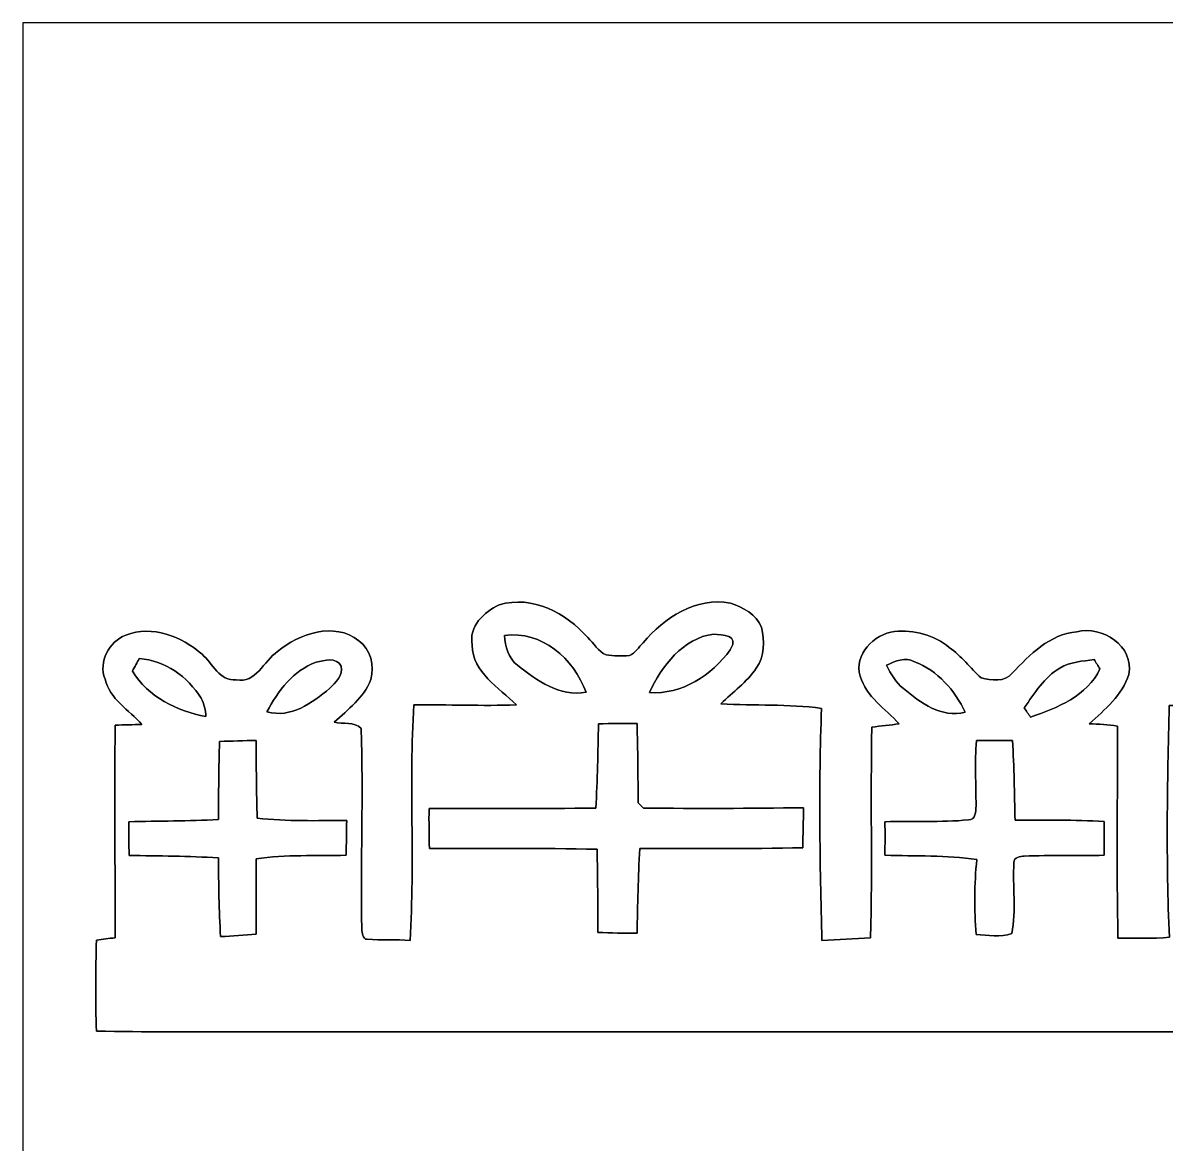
# Model space of a CAD drawing. Header units: centimetres. Extents: x -16.8 to 16.8, y -16.7 to 16.7.
# Drawn here: x -16.77 to -0.71, y 0.91 to 16.67 of the extents above; entities that cross this region are included whole.
import ezdxf

# ---------------------------------------------------------------- set-up
doc = ezdxf.new("R2010")
doc.units = ezdxf.units.CM
doc.header["$MEASUREMENT"] = 0
doc.layers.add('Layer 1', color=7, linetype='Continuous')

msp = doc.modelspace()

# ---------------------------------------------------------------- linework, layer by layer
at = {"layer": 'Layer 1', "color": 7}
for points, knots in [([(-16.77458, 16.66875), (-16.77458, 16.66875), (16.77458, 16.66875), (16.77458, 16.66875), (16.77458, 16.66875), (16.77458, 16.66875), (16.77458, -16.66875), (16.77458, -16.66875), (16.77458, -16.66875), (16.77458, -16.66875), (-16.77458, -16.66875), (-16.77458, -16.66875), (-16.77458, -16.66875), (-16.77458, -16.66875), (-16.77458, 16.66875), (-16.77458, 16.66875), (-16.77458, 16.66875), (-16.77458, 16.66875), (-16.77458, 16.66875), (-16.77458, 16.66875)], [0, 0, 0, 0, 0.16666667, 0.16666667, 0.16666667, 0.16666667, 0.33333333, 0.33333333, 0.33333333, 0.33333333, 0.5, 0.5, 0.5, 0.5, 0.66666667, 0.66666667, 0.66666667, 0.66666667, 1, 1, 1, 1]), ([(-10.07921, 8.48995), (-10.293, 8.38659), (-10.51419, 8.18586), (-10.45916, 7.92127), (-10.45916, 7.92127), (-10.45563, 7.53322), (-10.08274, 7.32402), (-9.83968, 7.08237), (-9.83968, 7.08237), (-10.31946, 7.06226), (-10.79959, 7.08836), (-11.27972, 7.08131), (-11.27972, 7.08131), (-11.34992, 5.97853), (-11.26314, 4.87257), (-11.33334, 3.76978), (-11.33334, 3.76978), (-11.53336, 3.7846), (-11.73445, 3.77331), (-11.93412, 3.78566), (-11.93412, 3.78566), (-12.00468, 3.78636), (-12.00538, 3.8795), (-12.01173, 3.931), (-12.01173, 3.931), (-12.0329, 4.8701), (-11.98527, 5.81025), (-12.02126, 6.74934), (-12.02126, 6.74934), (-12.11651, 6.85094), (-12.27843, 6.80791), (-12.39767, 6.83613), (-12.39767, 6.83613), (-12.20752, 7.01851), (-11.98386, 7.18361), (-11.88226, 7.43656), (-11.88226, 7.43656), (-11.83675, 7.63129), (-11.88226, 7.86236), (-12.05477, 7.9823), (-12.05477, 7.9823), (-12.39555, 8.25712), (-12.89262, 8.08143), (-13.19495, 7.83202), (-13.19495, 7.83202), (-13.38862, 7.69902), (-13.49975, 7.37729), (-13.77703, 7.43514), (-13.77703, 7.43514), (-14.01163, 7.40375), (-14.10617, 7.66974), (-14.25716, 7.79251), (-14.25716, 7.79251), (-14.5415, 8.04227), (-14.95637, 8.20984), (-15.32925, 8.06132), (-15.32925, 8.06132), (-15.56279, 7.96996), (-15.7166, 7.68809), (-15.62029, 7.44467), (-15.62029, 7.44467), (-15.55503, 7.1628), (-15.28269, 7.00899), (-15.10171, 6.80649), (-15.10171, 6.80649), (-15.22659, 6.80297), (-15.35183, 6.80014), (-15.47671, 6.79485), (-15.47671, 6.79485), (-15.49153, 5.79967), (-15.47354, 4.80378), (-15.47954, 3.80824), (-15.47954, 3.80824), (-15.56667, 3.79695), (-15.65381, 3.78531), (-15.74059, 3.77331), (-15.74059, 3.77331), (-15.75329, 3.34751), (-15.75364, 2.92135), (-15.7413, 2.4952), (-15.7413, 2.4952), (-15.06255, 2.48073), (-14.38416, 2.48849), (-13.70542, 2.48708), (-13.70542, 2.48708), (-3.88585, 2.48708), (5.93407, 2.48744), (15.75364, 2.48673), (15.75364, 2.48673), (15.90604, 2.39395), (15.96743, 2.53577), (15.97448, 2.63843), (15.97448, 2.63843), (15.97801, 3.01907), (15.96143, 3.39972), (15.95049, 3.77966), (15.95049, 3.77966), (15.86018, 3.78636), (15.77093, 3.79271), (15.68203, 3.79801), (15.68203, 3.79801), (15.66686, 4.88915), (15.71096, 5.98135), (15.65451, 7.07143), (15.65451, 7.07143), (15.20261, 7.07143), (14.75034, 7.06896), (14.29949, 7.09895), (14.29949, 7.09895), (14.52845, 7.34554), (14.8777, 7.55438), (14.90557, 7.91986), (14.90557, 7.91986), (14.94966, 8.29804), (14.54044, 8.56086), (14.20072, 8.51747), (14.20072, 8.51747), (13.70401, 8.51782), (13.36146, 8.09801), (13.02632, 7.79286), (13.02632, 7.79286), (12.89438, 7.7791), (12.76244, 7.77275), (12.6305, 7.77346), (12.6305, 7.77346), (12.41813, 8.10084), (12.09957, 8.35977), (11.73127, 8.48924), (11.73127, 8.48924), (11.36932, 8.60707), (10.8839, 8.45644), (10.78265, 8.05603), (10.78265, 8.05603), (10.73573, 7.62388), (11.12732, 7.34977), (11.39296, 7.08272), (11.39296, 7.08272), (10.91706, 7.05485), (10.43764, 7.11553), (9.96386, 7.06191), (9.96386, 7.06191), (9.96809, 5.97535), (9.96421, 4.88844), (9.96738, 3.80153), (9.96738, 3.80153), (9.73243, 3.77578), (9.49325, 3.77719), (9.25865, 3.8033), (9.25865, 3.8033), (9.24877, 4.79848), (9.29217, 5.79579), (9.22972, 6.78991), (9.22972, 6.78991), (9.10625, 6.80332), (8.98384, 6.81426), (8.86142, 6.83013), (8.86142, 6.83013), (9.06004, 7.0231), (9.28793, 7.20231), (9.39553, 7.46654), (9.39553, 7.46654), (9.48337, 7.78969), (9.18669, 8.13117), (8.85966, 8.11601), (8.85966, 8.11601), (8.45291, 8.1534), (8.09978, 7.89693), (7.84154, 7.61083), (7.84154, 7.61083), (7.77099, 7.54556), (7.7156, 7.43832), (7.60765, 7.43691), (7.60765, 7.43691), (7.51805, 7.43091), (7.42562, 7.42491), (7.33919, 7.45031), (7.33919, 7.45031), (7.13493, 7.63094), (6.96948, 7.86553), (6.72077, 7.99077), (6.72077, 7.99077), (6.46501, 8.12835), (6.13092, 8.19079), (5.87234, 8.02605), (5.87234, 8.02605), (5.61481, 7.9181), (5.57248, 7.56391), (5.67761, 7.33425), (5.67761, 7.33425), (5.79226, 7.12752), (5.99793, 6.99206), (6.16268, 6.82801), (6.16268, 6.82801), (6.03462, 6.81284), (5.88998, 6.82449), (5.77674, 6.7504), (5.77674, 6.7504), (5.73476, 5.75733), (5.80813, 4.76038), (5.74111, 3.76731), (5.74111, 3.76731), (5.51815, 3.77578), (5.29519, 3.7779), (5.07259, 3.77684), (5.07259, 3.77684), (5.03731, 4.87504), (5.09729, 5.97464), (5.0359, 7.07214), (5.0359, 7.07214), (4.578, 7.07249), (4.12044, 7.07143), (3.66289, 7.08801), (3.66289, 7.08801), (3.88408, 7.3212), (4.17795, 7.50923), (4.26861, 7.83555), (4.26861, 7.83555), (4.34446, 8.16822), (4.05412, 8.50794), (3.72216, 8.51923), (3.72216, 8.51923), (3.23321, 8.56721), (2.80458, 8.25429), (2.51566, 7.88987), (2.51566, 7.88987), (2.41194, 7.73218), (2.19216, 7.79251), (2.03482, 7.74594), (2.03482, 7.74594), (1.78259, 8.09766), (1.43545, 8.41516), (1.00401, 8.51394), (1.00401, 8.51394), (0.63923, 8.6106), (0.19438, 8.39047), (0.1591, 7.99218), (0.1591, 7.99218), (0.14393, 7.58402), (0.52811, 7.366), (0.75389, 7.08519), (0.75389, 7.08519), (0.28152, 7.06543), (-0.19156, 7.07496), (-0.66428, 7.07108), (-0.66428, 7.07108), (-0.69039, 5.98558), (-0.71261, 4.89867), (-0.66146, 3.81388), (-0.66146, 3.81388), (-0.90241, 3.79483), (-1.14476, 3.80083), (-1.38571, 3.79977), (-1.38571, 3.79977), (-1.40335, 4.7939), (-1.39065, 5.78838), (-1.39136, 6.78251), (-1.39136, 6.78251), (-1.52294, 6.80438), (-1.6577, 6.81108), (-1.79035, 6.81637), (-1.79035, 6.81637), (-1.56916, 7.01287), (-1.32468, 7.21607), (-1.23261, 7.50923), (-1.23261, 7.50923), (-1.15464, 7.90857), (-1.60514, 8.19961), (-1.96356, 8.1086), (-1.96356, 8.1086), (-2.34562, 8.07473), (-2.6222, 7.78863), (-2.87126, 7.52581), (-2.87126, 7.52581), (-2.97533, 7.3981), (-3.16548, 7.42456), (-3.30588, 7.46196), (-3.30588, 7.46196), (-3.46463, 7.59354), (-3.5814, 7.77134), (-3.75603, 7.88599), (-3.75603, 7.88599), (-3.96346, 8.0705), (-4.25415, 8.13294), (-4.52508, 8.11354), (-4.52508, 8.11354), (-4.81154, 8.07579), (-5.10117, 7.78863), (-5.00627, 7.48418), (-5.00627, 7.48418), (-4.92337, 7.19455), (-4.65526, 7.02381), (-4.45841, 6.81567), (-4.45841, 6.81567), (-4.58611, 6.79697), (-4.71523, 6.78427), (-4.84293, 6.76945), (-4.84293, 6.76945), (-4.86516, 5.78132), (-4.83482, 4.79284), (-4.86163, 3.80506), (-4.86163, 3.80506), (-5.09023, 3.79307), (-5.31777, 3.78037), (-5.54567, 3.76802), (-5.54567, 3.76802), (-5.57283, 4.85599), (-5.5947, 5.94466), (-5.5499, 7.03227), (-5.5499, 7.03227), (-6.01839, 7.09612), (-6.49393, 7.06684), (-6.96454, 7.09507), (-6.96454, 7.09507), (-6.80261, 7.26616), (-6.5973, 7.39669), (-6.46818, 7.59813), (-6.46818, 7.59813), (-6.34612, 7.76041), (-6.35494, 7.98407), (-6.3948, 8.1728), (-6.3948, 8.1728), (-6.46465, 8.35237), (-6.65903, 8.45397), (-6.83154, 8.51323), (-6.83154, 8.51323), (-7.31414, 8.60037), (-7.76358, 8.30897), (-8.05815, 7.95302), (-8.05815, 7.95302), (-8.11953, 7.89234), (-8.16751, 7.80838), (-8.25112, 7.77628), (-8.25112, 7.77628), (-8.35942, 7.76464), (-8.47055, 7.76852), (-8.5785, 7.78263), (-8.5785, 7.78263), (-8.68892, 7.83167), (-8.74924, 7.94985), (-8.83638, 8.02781), (-8.83638, 8.02781), (-9.13871, 8.37283), (-9.61037, 8.62401), (-10.07921, 8.48995), (-10.07921, 8.48995), (-10.07921, 8.48995), (-10.07921, 8.48995), (-10.07921, 8.48995)], [0, 0, 0, 0, 0.01136364, 0.01136364, 0.01136364, 0.01136364, 0.02272727, 0.02272727, 0.02272727, 0.02272727, 0.03409091, 0.03409091, 0.03409091, 0.03409091, 0.04545455, 0.04545455, 0.04545455, 0.04545455, 0.05681818, 0.05681818, 0.05681818, 0.05681818, 0.06818182, 0.06818182, 0.06818182, 0.06818182, 0.07954545, 0.07954545, 0.07954545, 0.07954545, 0.09090909, 0.09090909, 0.09090909, 0.09090909, 0.10227273, 0.10227273, 0.10227273, 0.10227273, 0.11363636, 0.11363636, 0.11363636, 0.11363636, 0.125, 0.125, 0.125, 0.125, 0.13636364, 0.13636364, 0.13636364, 0.13636364, 0.14772727, 0.14772727, 0.14772727, 0.14772727, 0.15909091, 0.15909091, 0.15909091, 0.15909091, 0.17045455, 0.17045455, 0.17045455, 0.17045455, 0.18181818, 0.18181818, 0.18181818, 0.18181818, 0.19318182, 0.19318182, 0.19318182, 0.19318182, 0.20454545, 0.20454545, 0.20454545, 0.20454545, 0.21590909, 0.21590909, 0.21590909, 0.21590909, 0.22727273, 0.22727273, 0.22727273, 0.22727273, 0.23863636, 0.23863636, 0.23863636, 0.23863636, 0.25, 0.25, 0.25, 0.25, 0.26136364, 0.26136364, 0.26136364, 0.26136364, 0.27272727, 0.27272727, 0.27272727, 0.27272727, 0.28409091, 0.28409091, 0.28409091, 0.28409091, 0.29545455, 0.29545455, 0.29545455, 0.29545455, 0.30681818, 0.30681818, 0.30681818, 0.30681818, 0.31818182, 0.31818182, 0.31818182, 0.31818182, 0.32954545, 0.32954545, 0.32954545, 0.32954545, 0.34090909, 0.34090909, 0.34090909, 0.34090909, 0.35227273, 0.35227273, 0.35227273, 0.35227273, 0.36363636, 0.36363636, 0.36363636, 0.36363636, 0.375, 0.375, 0.375, 0.375, 0.38636364, 0.38636364, 0.38636364, 0.38636364, 0.39772727, 0.39772727, 0.39772727, 0.39772727, 0.40909091, 0.40909091, 0.40909091, 0.40909091, 0.42045455, 0.42045455, 0.42045455, 0.42045455, 0.43181818, 0.43181818, 0.43181818, 0.43181818, 0.44318182, 0.44318182, 0.44318182, 0.44318182, 0.45454545, 0.45454545, 0.45454545, 0.45454545, 0.46590909, 0.46590909, 0.46590909, 0.46590909, 0.47727273, 0.47727273, 0.47727273, 0.47727273, 0.48863636, 0.48863636, 0.48863636, 0.48863636, 0.5, 0.5, 0.5, 0.5, 0.51136364, 0.51136364, 0.51136364, 0.51136364, 0.52272727, 0.52272727, 0.52272727, 0.52272727, 0.53409091, 0.53409091, 0.53409091, 0.53409091, 0.54545455, 0.54545455, 0.54545455, 0.54545455, 0.55681818, 0.55681818, 0.55681818, 0.55681818, 0.56818182, 0.56818182, 0.56818182, 0.56818182, 0.57954545, 0.57954545, 0.57954545, 0.57954545, 0.59090909, 0.59090909, 0.59090909, 0.59090909, 0.60227273, 0.60227273, 0.60227273, 0.60227273, 0.61363636, 0.61363636, 0.61363636, 0.61363636, 0.625, 0.625, 0.625, 0.625, 0.63636364, 0.63636364, 0.63636364, 0.63636364, 0.64772727, 0.64772727, 0.64772727, 0.64772727, 0.65909091, 0.65909091, 0.65909091, 0.65909091, 0.67045455, 0.67045455, 0.67045455, 0.67045455, 0.68181818, 0.68181818, 0.68181818, 0.68181818, 0.69318182, 0.69318182, 0.69318182, 0.69318182, 0.70454545, 0.70454545, 0.70454545, 0.70454545, 0.71590909, 0.71590909, 0.71590909, 0.71590909, 0.72727273, 0.72727273, 0.72727273, 0.72727273, 0.73863636, 0.73863636, 0.73863636, 0.73863636, 0.75, 0.75, 0.75, 0.75, 0.76136364, 0.76136364, 0.76136364, 0.76136364, 0.77272727, 0.77272727, 0.77272727, 0.77272727, 0.78409091, 0.78409091, 0.78409091, 0.78409091, 0.79545455, 0.79545455, 0.79545455, 0.79545455, 0.80681818, 0.80681818, 0.80681818, 0.80681818, 0.81818182, 0.81818182, 0.81818182, 0.81818182, 0.82954545, 0.82954545, 0.82954545, 0.82954545, 0.84090909, 0.84090909, 0.84090909, 0.84090909, 0.85227273, 0.85227273, 0.85227273, 0.85227273, 0.86363636, 0.86363636, 0.86363636, 0.86363636, 0.875, 0.875, 0.875, 0.875, 0.88636364, 0.88636364, 0.88636364, 0.88636364, 0.89772727, 0.89772727, 0.89772727, 0.89772727, 0.90909091, 0.90909091, 0.90909091, 0.90909091, 0.92045455, 0.92045455, 0.92045455, 0.92045455, 0.93181818, 0.93181818, 0.93181818, 0.93181818, 0.94318182, 0.94318182, 0.94318182, 0.94318182, 0.95454545, 0.95454545, 0.95454545, 0.95454545, 0.96590909, 0.96590909, 0.96590909, 0.96590909, 0.97727273, 0.97727273, 0.97727273, 0.97727273, 1, 1, 1, 1]), ([(-10.00831, 8.05674), (-9.48337, 8.13188), (-9.02794, 7.72583), (-8.86072, 7.25911), (-8.86072, 7.25911), (-9.23219, 7.18679), (-9.5504, 7.42668), (-9.82416, 7.63834), (-9.82416, 7.63834), (-9.95151, 7.73783), (-9.99349, 7.90328), (-10.00831, 8.05674)], [0, 0, 0, 0, 0.25, 0.25, 0.25, 0.25, 0.5, 0.5, 0.5, 0.5, 1, 1, 1, 1]), ([(-7.06579, 8.07579), (-6.94761, 8.05427), (-6.69537, 8.07791), (-6.83436, 7.85707), (-6.83436, 7.85707), (-7.08801, 7.49829), (-7.51734, 7.22207), (-7.97031, 7.25523), (-7.97031, 7.25523), (-7.79639, 7.62423), (-7.49864, 8.02252), (-7.06579, 8.07579)], [0, 0, 0, 0, 0.25, 0.25, 0.25, 0.25, 0.5, 0.5, 0.5, 0.5, 1, 1, 1, 1]), ([(-15.13946, 7.73289), (-14.7768, 7.70714), (-14.45754, 7.47783), (-14.26951, 7.17515), (-14.26951, 7.17515), (-14.22047, 7.09824), (-14.21271, 7.00546), (-14.20142, 6.91727), (-14.20142, 6.91727), (-14.60429, 6.99805), (-15.01951, 7.18996), (-15.23436, 7.55721), (-15.23436, 7.55721), (-15.20261, 7.61577), (-15.17086, 7.67433), (-15.13946, 7.73289)], [0, 0, 0, 0, 0.2, 0.2, 0.2, 0.2, 0.4, 0.4, 0.4, 0.4, 0.6, 0.6, 0.6, 0.6, 1, 1, 1, 1]), ([(-12.65167, 7.67962), (-12.53525, 7.70996), (-12.37121, 7.75406), (-12.30066, 7.62706), (-12.30066, 7.62706), (-12.26855, 7.49794), (-12.38497, 7.39634), (-12.46364, 7.31308), (-12.46364, 7.31308), (-12.706, 7.11094), (-13.00974, 6.88904), (-13.34488, 6.98429), (-13.34488, 6.98429), (-13.18824, 7.27463), (-12.97869, 7.56955), (-12.65167, 7.67962)], [0, 0, 0, 0, 0.2, 0.2, 0.2, 0.2, 0.4, 0.4, 0.4, 0.4, 0.6, 0.6, 0.6, 0.6, 1, 1, 1, 1]), ([(-4.63691, 7.63764), (-4.5152, 7.69691), (-4.3755, 7.75864), (-4.24392, 7.68773), (-4.24392, 7.68773), (-3.9183, 7.56779), (-3.67983, 7.28345), (-3.5306, 6.9783), (-3.5306, 6.9783), (-3.86574, 6.89116), (-4.15819, 7.11024), (-4.4002, 7.31238), (-4.4002, 7.31238), (-4.50744, 7.3974), (-4.57729, 7.51664), (-4.63691, 7.63764)], [0, 0, 0, 0, 0.2, 0.2, 0.2, 0.2, 0.4, 0.4, 0.4, 0.4, 0.6, 0.6, 0.6, 0.6, 1, 1, 1, 1]), ([(-2.19992, 7.59954), (-2.05599, 7.68809), (-1.88172, 7.69338), (-1.71979, 7.71948), (-1.71979, 7.71948), (-1.69263, 7.67503), (-1.66511, 7.63023), (-1.63759, 7.58578), (-1.63759, 7.58578), (-1.82033, 7.21078), (-2.23696, 7.03439), (-2.61197, 6.91056), (-2.61197, 6.91056), (-2.64336, 6.95396), (-2.67441, 6.99699), (-2.7051, 7.04003), (-2.7051, 7.04003), (-2.55376, 7.23935), (-2.42464, 7.47219), (-2.19992, 7.59954)], [0, 0, 0, 0, 0.16666667, 0.16666667, 0.16666667, 0.16666667, 0.33333333, 0.33333333, 0.33333333, 0.33333333, 0.5, 0.5, 0.5, 0.5, 0.66666667, 0.66666667, 0.66666667, 0.66666667, 1, 1, 1, 1]), ([(-8.68468, 6.81567), (-8.50477, 6.81884), (-8.32379, 6.82272), (-8.14352, 6.82025), (-8.14352, 6.82025), (-8.13294, 6.44843), (-8.13047, 6.07624), (-8.12659, 5.70371), (-8.12659, 5.70371), (-8.10225, 5.67972), (-8.0772, 5.65573), (-8.05251, 5.63139), (-8.05251, 5.63139), (-7.30321, 5.62222), (-6.55355, 5.62539), (-5.80425, 5.63598), (-5.80425, 5.63598), (-5.80672, 5.44865), (-5.81025, 5.26097), (-5.81519, 5.0733), (-5.81519, 5.0733), (-6.57825, 5.05354), (-7.34131, 5.06518), (-8.10472, 5.06201), (-8.10472, 5.06201), (-8.12976, 4.66513), (-8.13329, 4.26755), (-8.14282, 3.87032), (-8.14282, 3.87032), (-8.32697, 3.87315), (-8.51041, 3.87209), (-8.69386, 3.88303), (-8.69386, 3.88303), (-8.69597, 4.27249), (-8.69562, 4.66196), (-8.70444, 5.05107), (-8.70444, 5.05107), (-9.49008, 5.07189), (-10.27571, 5.05954), (-11.06135, 5.06271), (-11.06135, 5.06271), (-11.06417, 5.25074), (-11.07052, 5.43772), (-11.06488, 5.62575), (-11.06488, 5.62575), (-10.28418, 5.62786), (-9.50383, 5.62575), (-8.72314, 5.62751), (-8.72314, 5.62751), (-8.69774, 6.02333), (-8.69456, 6.4195), (-8.68468, 6.81567)], [0, 0, 0, 0, 0.07142857, 0.07142857, 0.07142857, 0.07142857, 0.14285714, 0.14285714, 0.14285714, 0.14285714, 0.21428571, 0.21428571, 0.21428571, 0.21428571, 0.28571429, 0.28571429, 0.28571429, 0.28571429, 0.35714286, 0.35714286, 0.35714286, 0.35714286, 0.42857143, 0.42857143, 0.42857143, 0.42857143, 0.5, 0.5, 0.5, 0.5, 0.57142857, 0.57142857, 0.57142857, 0.57142857, 0.64285714, 0.64285714, 0.64285714, 0.64285714, 0.71428571, 0.71428571, 0.71428571, 0.71428571, 0.78571429, 0.78571429, 0.78571429, 0.78571429, 0.85714286, 0.85714286, 0.85714286, 0.85714286, 1, 1, 1, 1]), ([(-14.01163, 6.56661), (-13.83983, 6.5726), (-13.66767, 6.57754), (-13.49587, 6.58177), (-13.49587, 6.58177), (-13.49446, 6.217), (-13.49269, 5.85223), (-13.48211, 5.48746), (-13.48211, 5.48746), (-13.06407, 5.44301), (-12.64356, 5.45394), (-12.22375, 5.45641), (-12.22375, 5.45641), (-12.22622, 5.29449), (-12.22657, 5.13151), (-12.23222, 4.96923), (-12.23222, 4.96923), (-12.65308, 4.94983), (-13.07994, 4.98475), (-13.49728, 4.91561), (-13.49728, 4.91561), (-13.49551, 4.56283), (-13.49375, 4.21005), (-13.49375, 3.85727), (-13.49375, 3.85727), (-13.66132, 3.84422), (-13.82854, 3.83364), (-13.99611, 3.82376), (-13.99611, 3.82376), (-14.01974, 4.19206), (-14.02362, 4.56106), (-14.02539, 4.93007), (-14.02539, 4.93007), (-14.44378, 4.95688), (-14.86288, 4.95653), (-15.28163, 4.96535), (-15.28163, 4.96535), (-15.28374, 5.12339), (-15.28586, 5.28038), (-15.28551, 5.43772), (-15.28551, 5.43772), (-14.8657, 5.45112), (-14.44519, 5.44301), (-14.02609, 5.47158), (-14.02609, 5.47158), (-14.02362, 5.83671), (-14.02151, 6.20183), (-14.01163, 6.56661)], [0, 0, 0, 0, 0.07692308, 0.07692308, 0.07692308, 0.07692308, 0.15384615, 0.15384615, 0.15384615, 0.15384615, 0.23076923, 0.23076923, 0.23076923, 0.23076923, 0.30769231, 0.30769231, 0.30769231, 0.30769231, 0.38461538, 0.38461538, 0.38461538, 0.38461538, 0.46153846, 0.46153846, 0.46153846, 0.46153846, 0.53846154, 0.53846154, 0.53846154, 0.53846154, 0.61538462, 0.61538462, 0.61538462, 0.61538462, 0.69230769, 0.69230769, 0.69230769, 0.69230769, 0.76923077, 0.76923077, 0.76923077, 0.76923077, 0.84615385, 0.84615385, 0.84615385, 0.84615385, 1, 1, 1, 1]), ([(-3.37432, 6.57825), (-3.20569, 6.57931), (-3.03601, 6.57931), (-2.86667, 6.57895), (-2.86667, 6.57895), (-2.84268, 6.20677), (-2.84163, 5.83389), (-2.83069, 5.461), (-2.83069, 5.461), (-2.41441, 5.45253), (-1.99708, 5.47123), (-1.58115, 5.44089), (-1.58115, 5.44089), (-1.57939, 5.28355), (-1.57692, 5.12551), (-1.57727, 4.96746), (-1.57727, 4.96746), (-1.95192, 4.95829), (-2.32657, 4.96923), (-2.70087, 4.95618), (-2.70087, 4.95618), (-2.75837, 4.95124), (-2.84939, 4.94101), (-2.84621, 4.86481), (-2.84621, 4.86481), (-2.87055, 4.53355), (-2.80952, 4.19382), (-2.8769, 3.86539), (-2.8769, 3.86539), (-3.03706, 3.80753), (-3.21134, 3.84669), (-3.37714, 3.85233), (-3.37714, 3.85233), (-3.40713, 4.2037), (-3.40289, 4.55612), (-3.36938, 4.90679), (-3.36938, 4.90679), (-3.79624, 4.96993), (-4.22945, 4.95512), (-4.65949, 4.96641), (-4.65949, 4.96641), (-4.65878, 5.12374), (-4.65702, 5.28073), (-4.66055, 5.43807), (-4.66055, 5.43807), (-4.26967, 5.45606), (-3.87491, 5.42361), (-3.4858, 5.46559), (-3.4858, 5.46559), (-3.38173, 5.46806), (-3.38279, 5.58306), (-3.37926, 5.66032), (-3.37926, 5.66032), (-3.38102, 5.96618), (-3.3976, 6.27274), (-3.37432, 6.57825)], [0, 0, 0, 0, 0.06666667, 0.06666667, 0.06666667, 0.06666667, 0.13333333, 0.13333333, 0.13333333, 0.13333333, 0.2, 0.2, 0.2, 0.2, 0.26666667, 0.26666667, 0.26666667, 0.26666667, 0.33333333, 0.33333333, 0.33333333, 0.33333333, 0.4, 0.4, 0.4, 0.4, 0.46666667, 0.46666667, 0.46666667, 0.46666667, 0.53333333, 0.53333333, 0.53333333, 0.53333333, 0.6, 0.6, 0.6, 0.6, 0.66666667, 0.66666667, 0.66666667, 0.66666667, 0.73333333, 0.73333333, 0.73333333, 0.73333333, 0.8, 0.8, 0.8, 0.8, 0.86666667, 0.86666667, 0.86666667, 0.86666667, 1, 1, 1, 1])]:
    msp.add_open_spline(points, degree=3, knots=knots, dxfattribs=at)
at = {"layer": 'Layer 1', "color": 251}
for points, knots in [([(-10.07921, 8.48995), (-9.61037, 8.62401), (-9.13871, 8.37283), (-8.83638, 8.02781), (-8.83638, 8.02781), (-8.74924, 7.94985), (-8.68892, 7.83167), (-8.5785, 7.78263), (-8.5785, 7.78263), (-8.47055, 7.76852), (-8.35942, 7.76464), (-8.25112, 7.77628), (-8.25112, 7.77628), (-8.16751, 7.80838), (-8.11953, 7.89234), (-8.05815, 7.95302), (-8.05815, 7.95302), (-7.76358, 8.30897), (-7.31414, 8.60037), (-6.83154, 8.51323), (-6.83154, 8.51323), (-6.65903, 8.45397), (-6.46465, 8.35237), (-6.3948, 8.1728), (-6.3948, 8.1728), (-6.35494, 7.98407), (-6.34612, 7.76041), (-6.46818, 7.59813), (-6.46818, 7.59813), (-6.5973, 7.39669), (-6.80261, 7.26616), (-6.96454, 7.09507), (-6.96454, 7.09507), (-6.49393, 7.06684), (-6.01839, 7.09612), (-5.5499, 7.03227), (-5.5499, 7.03227), (-5.5947, 5.94466), (-5.57283, 4.85599), (-5.54567, 3.76802), (-5.54567, 3.76802), (-5.31777, 3.78037), (-5.09023, 3.79307), (-4.86163, 3.80506), (-4.86163, 3.80506), (-4.83482, 4.79284), (-4.86516, 5.78132), (-4.84293, 6.76945), (-4.84293, 6.76945), (-4.71523, 6.78427), (-4.58611, 6.79697), (-4.45841, 6.81567), (-4.45841, 6.81567), (-4.65526, 7.02381), (-4.92337, 7.19455), (-5.00627, 7.48418), (-5.00627, 7.48418), (-5.10117, 7.78863), (-4.81154, 8.07579), (-4.52508, 8.11354), (-4.52508, 8.11354), (-4.25415, 8.13294), (-3.96346, 8.0705), (-3.75603, 7.88599), (-3.75603, 7.88599), (-3.5814, 7.77134), (-3.46463, 7.59354), (-3.30588, 7.46196), (-3.30588, 7.46196), (-3.16548, 7.42456), (-2.97533, 7.3981), (-2.87126, 7.52581), (-2.87126, 7.52581), (-2.6222, 7.78863), (-2.34562, 8.07473), (-1.96356, 8.1086), (-1.96356, 8.1086), (-1.60514, 8.19961), (-1.15464, 7.90857), (-1.23261, 7.50923), (-1.23261, 7.50923), (-1.32468, 7.21607), (-1.56916, 7.01287), (-1.79035, 6.81637), (-1.79035, 6.81637), (-1.6577, 6.81108), (-1.52294, 6.80438), (-1.39136, 6.78251), (-1.39136, 6.78251), (-1.39065, 5.78838), (-1.40335, 4.7939), (-1.38571, 3.79977), (-1.38571, 3.79977), (-1.14476, 3.80083), (-0.90241, 3.79483), (-0.66146, 3.81388), (-0.66146, 3.81388), (-0.71261, 4.89867), (-0.69039, 5.98558), (-0.66428, 7.07108), (-0.66428, 7.07108), (-0.19156, 7.07496), (0.28152, 7.06543), (0.75389, 7.08519), (0.75389, 7.08519), (0.52811, 7.366), (0.14393, 7.58402), (0.1591, 7.99218), (0.1591, 7.99218), (0.19438, 8.39047), (0.63923, 8.6106), (1.00401, 8.51394), (1.00401, 8.51394), (1.43545, 8.41516), (1.78259, 8.09766), (2.03482, 7.74594), (2.03482, 7.74594), (2.19216, 7.79251), (2.41194, 7.73218), (2.51566, 7.88987), (2.51566, 7.88987), (2.80458, 8.25429), (3.23321, 8.56721), (3.72216, 8.51923), (3.72216, 8.51923), (4.05412, 8.50794), (4.34446, 8.16822), (4.26861, 7.83555), (4.26861, 7.83555), (4.17795, 7.50923), (3.88408, 7.3212), (3.66289, 7.08801), (3.66289, 7.08801), (4.12044, 7.07143), (4.578, 7.07249), (5.0359, 7.07214), (5.0359, 7.07214), (5.09729, 5.97464), (5.03731, 4.87504), (5.07259, 3.77684), (5.07259, 3.77684), (5.29519, 3.7779), (5.51815, 3.77578), (5.74111, 3.76731), (5.74111, 3.76731), (5.80813, 4.76038), (5.73476, 5.75733), (5.77674, 6.7504), (5.77674, 6.7504), (5.88998, 6.82449), (6.03462, 6.81284), (6.16268, 6.82801), (6.16268, 6.82801), (5.99793, 6.99206), (5.79226, 7.12752), (5.67761, 7.33425), (5.67761, 7.33425), (5.57248, 7.56391), (5.61481, 7.9181), (5.87234, 8.02605), (5.87234, 8.02605), (6.13092, 8.19079), (6.46501, 8.12835), (6.72077, 7.99077), (6.72077, 7.99077), (6.96948, 7.86553), (7.13493, 7.63094), (7.33919, 7.45031), (7.33919, 7.45031), (7.42562, 7.42491), (7.51805, 7.43091), (7.60765, 7.43691), (7.60765, 7.43691), (7.7156, 7.43832), (7.77099, 7.54556), (7.84154, 7.61083), (7.84154, 7.61083), (8.09978, 7.89693), (8.45291, 8.1534), (8.85966, 8.11601), (8.85966, 8.11601), (9.18669, 8.13117), (9.48337, 7.78969), (9.39553, 7.46654), (9.39553, 7.46654), (9.28793, 7.20231), (9.06004, 7.0231), (8.86142, 6.83013), (8.86142, 6.83013), (8.98384, 6.81426), (9.10625, 6.80332), (9.22972, 6.78991), (9.22972, 6.78991), (9.29217, 5.79579), (9.24877, 4.79848), (9.25865, 3.8033), (9.25865, 3.8033), (9.49325, 3.77719), (9.73243, 3.77578), (9.96738, 3.80153), (9.96738, 3.80153), (9.96421, 4.88844), (9.96809, 5.97535), (9.96386, 7.06191), (9.96386, 7.06191), (10.43764, 7.11553), (10.91706, 7.05485), (11.39296, 7.08272), (11.39296, 7.08272), (11.12732, 7.34977), (10.73573, 7.62388), (10.78265, 8.05603), (10.78265, 8.05603), (10.8839, 8.45644), (11.36932, 8.60707), (11.73127, 8.48924), (11.73127, 8.48924), (12.09957, 8.35977), (12.41813, 8.10084), (12.6305, 7.77346), (12.6305, 7.77346), (12.76244, 7.77275), (12.89438, 7.7791), (13.02632, 7.79286), (13.02632, 7.79286), (13.36146, 8.09801), (13.70401, 8.51782), (14.20072, 8.51747), (14.20072, 8.51747), (14.54044, 8.56086), (14.94966, 8.29804), (14.90557, 7.91986), (14.90557, 7.91986), (14.8777, 7.55438), (14.52845, 7.34554), (14.29949, 7.09895), (14.29949, 7.09895), (14.75034, 7.06896), (15.20261, 7.07143), (15.65451, 7.07143), (15.65451, 7.07143), (15.71096, 5.98135), (15.66686, 4.88915), (15.68203, 3.79801), (15.68203, 3.79801), (15.77093, 3.79271), (15.86018, 3.78636), (15.95049, 3.77966), (15.95049, 3.77966), (15.96143, 3.39972), (15.97801, 3.01907), (15.97448, 2.63843), (15.97448, 2.63843), (15.96743, 2.53577), (15.90604, 2.39395), (15.75364, 2.48673), (15.75364, 2.48673), (5.93407, 2.48744), (-3.88585, 2.48708), (-13.70542, 2.48708), (-13.70542, 2.48708), (-14.38416, 2.48849), (-15.06255, 2.48073), (-15.7413, 2.4952), (-15.7413, 2.4952), (-15.75364, 2.92135), (-15.75329, 3.34751), (-15.74059, 3.77331), (-15.74059, 3.77331), (-15.65381, 3.78531), (-15.56667, 3.79695), (-15.47954, 3.80824), (-15.47954, 3.80824), (-15.47354, 4.80378), (-15.49153, 5.79967), (-15.47671, 6.79485), (-15.47671, 6.79485), (-15.35183, 6.80014), (-15.22659, 6.80297), (-15.10171, 6.80649), (-15.10171, 6.80649), (-15.28269, 7.00899), (-15.55503, 7.1628), (-15.62029, 7.44467), (-15.62029, 7.44467), (-15.7166, 7.68809), (-15.56279, 7.96996), (-15.32925, 8.06132), (-15.32925, 8.06132), (-14.95637, 8.20984), (-14.5415, 8.04227), (-14.25716, 7.79251), (-14.25716, 7.79251), (-14.10617, 7.66974), (-14.01163, 7.40375), (-13.77703, 7.43514), (-13.77703, 7.43514), (-13.49975, 7.37729), (-13.38862, 7.69902), (-13.19495, 7.83202), (-13.19495, 7.83202), (-12.89262, 8.08143), (-12.39555, 8.25712), (-12.05477, 7.9823), (-12.05477, 7.9823), (-11.88226, 7.86236), (-11.83675, 7.63129), (-11.88226, 7.43656), (-11.88226, 7.43656), (-11.98386, 7.18361), (-12.20752, 7.01851), (-12.39767, 6.83613), (-12.39767, 6.83613), (-12.27843, 6.80791), (-12.11651, 6.85094), (-12.02126, 6.74934), (-12.02126, 6.74934), (-11.98527, 5.81025), (-12.0329, 4.8701), (-12.01173, 3.931), (-12.01173, 3.931), (-12.00538, 3.8795), (-12.00468, 3.78636), (-11.93412, 3.78566), (-11.93412, 3.78566), (-11.73445, 3.77331), (-11.53336, 3.7846), (-11.33334, 3.76978), (-11.33334, 3.76978), (-11.26314, 4.87257), (-11.34992, 5.97853), (-11.27972, 7.08131), (-11.27972, 7.08131), (-10.79959, 7.08836), (-10.31946, 7.06226), (-9.83968, 7.08237), (-9.83968, 7.08237), (-10.08274, 7.32402), (-10.45563, 7.53322), (-10.45916, 7.92127), (-10.45916, 7.92127), (-10.51419, 8.18586), (-10.293, 8.38659), (-10.07921, 8.48995), (-10.07921, 8.48995), (-10.07921, 8.48995), (-10.07921, 8.48995), (-10.07921, 8.48995)], [0, 0, 0, 0, 0.01136364, 0.01136364, 0.01136364, 0.01136364, 0.02272727, 0.02272727, 0.02272727, 0.02272727, 0.03409091, 0.03409091, 0.03409091, 0.03409091, 0.04545455, 0.04545455, 0.04545455, 0.04545455, 0.05681818, 0.05681818, 0.05681818, 0.05681818, 0.06818182, 0.06818182, 0.06818182, 0.06818182, 0.07954545, 0.07954545, 0.07954545, 0.07954545, 0.09090909, 0.09090909, 0.09090909, 0.09090909, 0.10227273, 0.10227273, 0.10227273, 0.10227273, 0.11363636, 0.11363636, 0.11363636, 0.11363636, 0.125, 0.125, 0.125, 0.125, 0.13636364, 0.13636364, 0.13636364, 0.13636364, 0.14772727, 0.14772727, 0.14772727, 0.14772727, 0.15909091, 0.15909091, 0.15909091, 0.15909091, 0.17045455, 0.17045455, 0.17045455, 0.17045455, 0.18181818, 0.18181818, 0.18181818, 0.18181818, 0.19318182, 0.19318182, 0.19318182, 0.19318182, 0.20454545, 0.20454545, 0.20454545, 0.20454545, 0.21590909, 0.21590909, 0.21590909, 0.21590909, 0.22727273, 0.22727273, 0.22727273, 0.22727273, 0.23863636, 0.23863636, 0.23863636, 0.23863636, 0.25, 0.25, 0.25, 0.25, 0.26136364, 0.26136364, 0.26136364, 0.26136364, 0.27272727, 0.27272727, 0.27272727, 0.27272727, 0.28409091, 0.28409091, 0.28409091, 0.28409091, 0.29545455, 0.29545455, 0.29545455, 0.29545455, 0.30681818, 0.30681818, 0.30681818, 0.30681818, 0.31818182, 0.31818182, 0.31818182, 0.31818182, 0.32954545, 0.32954545, 0.32954545, 0.32954545, 0.34090909, 0.34090909, 0.34090909, 0.34090909, 0.35227273, 0.35227273, 0.35227273, 0.35227273, 0.36363636, 0.36363636, 0.36363636, 0.36363636, 0.375, 0.375, 0.375, 0.375, 0.38636364, 0.38636364, 0.38636364, 0.38636364, 0.39772727, 0.39772727, 0.39772727, 0.39772727, 0.40909091, 0.40909091, 0.40909091, 0.40909091, 0.42045455, 0.42045455, 0.42045455, 0.42045455, 0.43181818, 0.43181818, 0.43181818, 0.43181818, 0.44318182, 0.44318182, 0.44318182, 0.44318182, 0.45454545, 0.45454545, 0.45454545, 0.45454545, 0.46590909, 0.46590909, 0.46590909, 0.46590909, 0.47727273, 0.47727273, 0.47727273, 0.47727273, 0.48863636, 0.48863636, 0.48863636, 0.48863636, 0.5, 0.5, 0.5, 0.5, 0.51136364, 0.51136364, 0.51136364, 0.51136364, 0.52272727, 0.52272727, 0.52272727, 0.52272727, 0.53409091, 0.53409091, 0.53409091, 0.53409091, 0.54545455, 0.54545455, 0.54545455, 0.54545455, 0.55681818, 0.55681818, 0.55681818, 0.55681818, 0.56818182, 0.56818182, 0.56818182, 0.56818182, 0.57954545, 0.57954545, 0.57954545, 0.57954545, 0.59090909, 0.59090909, 0.59090909, 0.59090909, 0.60227273, 0.60227273, 0.60227273, 0.60227273, 0.61363636, 0.61363636, 0.61363636, 0.61363636, 0.625, 0.625, 0.625, 0.625, 0.63636364, 0.63636364, 0.63636364, 0.63636364, 0.64772727, 0.64772727, 0.64772727, 0.64772727, 0.65909091, 0.65909091, 0.65909091, 0.65909091, 0.67045455, 0.67045455, 0.67045455, 0.67045455, 0.68181818, 0.68181818, 0.68181818, 0.68181818, 0.69318182, 0.69318182, 0.69318182, 0.69318182, 0.70454545, 0.70454545, 0.70454545, 0.70454545, 0.71590909, 0.71590909, 0.71590909, 0.71590909, 0.72727273, 0.72727273, 0.72727273, 0.72727273, 0.73863636, 0.73863636, 0.73863636, 0.73863636, 0.75, 0.75, 0.75, 0.75, 0.76136364, 0.76136364, 0.76136364, 0.76136364, 0.77272727, 0.77272727, 0.77272727, 0.77272727, 0.78409091, 0.78409091, 0.78409091, 0.78409091, 0.79545455, 0.79545455, 0.79545455, 0.79545455, 0.80681818, 0.80681818, 0.80681818, 0.80681818, 0.81818182, 0.81818182, 0.81818182, 0.81818182, 0.82954545, 0.82954545, 0.82954545, 0.82954545, 0.84090909, 0.84090909, 0.84090909, 0.84090909, 0.85227273, 0.85227273, 0.85227273, 0.85227273, 0.86363636, 0.86363636, 0.86363636, 0.86363636, 0.875, 0.875, 0.875, 0.875, 0.88636364, 0.88636364, 0.88636364, 0.88636364, 0.89772727, 0.89772727, 0.89772727, 0.89772727, 0.90909091, 0.90909091, 0.90909091, 0.90909091, 0.92045455, 0.92045455, 0.92045455, 0.92045455, 0.93181818, 0.93181818, 0.93181818, 0.93181818, 0.94318182, 0.94318182, 0.94318182, 0.94318182, 0.95454545, 0.95454545, 0.95454545, 0.95454545, 0.96590909, 0.96590909, 0.96590909, 0.96590909, 0.97727273, 0.97727273, 0.97727273, 0.97727273, 1, 1, 1, 1]), ([(-10.00831, 8.05674), (-9.99349, 7.90328), (-9.95151, 7.73783), (-9.82416, 7.63834), (-9.82416, 7.63834), (-9.5504, 7.42668), (-9.23219, 7.18679), (-8.86072, 7.25911), (-8.86072, 7.25911), (-9.02794, 7.72583), (-9.48337, 8.13188), (-10.00831, 8.05674), (-10.00831, 8.05674), (-10.00831, 8.05674), (-10.00831, 8.05674), (-10.00831, 8.05674)], [0, 0, 0, 0, 0.2, 0.2, 0.2, 0.2, 0.4, 0.4, 0.4, 0.4, 0.6, 0.6, 0.6, 0.6, 1, 1, 1, 1]), ([(-7.06579, 8.07579), (-7.49864, 8.02252), (-7.79639, 7.62423), (-7.97031, 7.25523), (-7.97031, 7.25523), (-7.51734, 7.22207), (-7.08801, 7.49829), (-6.83436, 7.85707), (-6.83436, 7.85707), (-6.69537, 8.07791), (-6.94761, 8.05427), (-7.06579, 8.07579), (-7.06579, 8.07579), (-7.06579, 8.07579), (-7.06579, 8.07579), (-7.06579, 8.07579)], [0, 0, 0, 0, 0.2, 0.2, 0.2, 0.2, 0.4, 0.4, 0.4, 0.4, 0.6, 0.6, 0.6, 0.6, 1, 1, 1, 1]), ([(-15.13946, 7.73289), (-15.17086, 7.67433), (-15.20261, 7.61577), (-15.23436, 7.55721), (-15.23436, 7.55721), (-15.01951, 7.18996), (-14.60429, 6.99805), (-14.20142, 6.91727), (-14.20142, 6.91727), (-14.21271, 7.00546), (-14.22047, 7.09824), (-14.26951, 7.17515), (-14.26951, 7.17515), (-14.45754, 7.47783), (-14.7768, 7.70714), (-15.13946, 7.73289), (-15.13946, 7.73289), (-15.13946, 7.73289), (-15.13946, 7.73289), (-15.13946, 7.73289)], [0, 0, 0, 0, 0.16666667, 0.16666667, 0.16666667, 0.16666667, 0.33333333, 0.33333333, 0.33333333, 0.33333333, 0.5, 0.5, 0.5, 0.5, 0.66666667, 0.66666667, 0.66666667, 0.66666667, 1, 1, 1, 1]), ([(-12.65167, 7.67962), (-12.97869, 7.56955), (-13.18824, 7.27463), (-13.34488, 6.98429), (-13.34488, 6.98429), (-13.00974, 6.88904), (-12.706, 7.11094), (-12.46364, 7.31308), (-12.46364, 7.31308), (-12.38497, 7.39634), (-12.26855, 7.49794), (-12.30066, 7.62706), (-12.30066, 7.62706), (-12.37121, 7.75406), (-12.53525, 7.70996), (-12.65167, 7.67962), (-12.65167, 7.67962), (-12.65167, 7.67962), (-12.65167, 7.67962), (-12.65167, 7.67962)], [0, 0, 0, 0, 0.16666667, 0.16666667, 0.16666667, 0.16666667, 0.33333333, 0.33333333, 0.33333333, 0.33333333, 0.5, 0.5, 0.5, 0.5, 0.66666667, 0.66666667, 0.66666667, 0.66666667, 1, 1, 1, 1]), ([(-4.63691, 7.63764), (-4.57729, 7.51664), (-4.50744, 7.3974), (-4.4002, 7.31238), (-4.4002, 7.31238), (-4.15819, 7.11024), (-3.86574, 6.89116), (-3.5306, 6.9783), (-3.5306, 6.9783), (-3.67983, 7.28345), (-3.9183, 7.56779), (-4.24392, 7.68773), (-4.24392, 7.68773), (-4.3755, 7.75864), (-4.5152, 7.69691), (-4.63691, 7.63764), (-4.63691, 7.63764), (-4.63691, 7.63764), (-4.63691, 7.63764), (-4.63691, 7.63764)], [0, 0, 0, 0, 0.16666667, 0.16666667, 0.16666667, 0.16666667, 0.33333333, 0.33333333, 0.33333333, 0.33333333, 0.5, 0.5, 0.5, 0.5, 0.66666667, 0.66666667, 0.66666667, 0.66666667, 1, 1, 1, 1]), ([(-2.19992, 7.59954), (-2.42464, 7.47219), (-2.55376, 7.23935), (-2.7051, 7.04003), (-2.7051, 7.04003), (-2.67441, 6.99699), (-2.64336, 6.95396), (-2.61197, 6.91056), (-2.61197, 6.91056), (-2.23696, 7.03439), (-1.82033, 7.21078), (-1.63759, 7.58578), (-1.63759, 7.58578), (-1.66511, 7.63023), (-1.69263, 7.67503), (-1.71979, 7.71948), (-1.71979, 7.71948), (-1.88172, 7.69338), (-2.05599, 7.68809), (-2.19992, 7.59954), (-2.19992, 7.59954), (-2.19992, 7.59954), (-2.19992, 7.59954), (-2.19992, 7.59954)], [0, 0, 0, 0, 0.14285714, 0.14285714, 0.14285714, 0.14285714, 0.28571429, 0.28571429, 0.28571429, 0.28571429, 0.42857143, 0.42857143, 0.42857143, 0.42857143, 0.57142857, 0.57142857, 0.57142857, 0.57142857, 0.71428571, 0.71428571, 0.71428571, 0.71428571, 1, 1, 1, 1]), ([(-8.68468, 6.81567), (-8.69456, 6.4195), (-8.69774, 6.02333), (-8.72314, 5.62751), (-8.72314, 5.62751), (-9.50383, 5.62575), (-10.28418, 5.62786), (-11.06488, 5.62575), (-11.06488, 5.62575), (-11.07052, 5.43772), (-11.06417, 5.25074), (-11.06135, 5.06271), (-11.06135, 5.06271), (-10.27571, 5.05954), (-9.49008, 5.07189), (-8.70444, 5.05107), (-8.70444, 5.05107), (-8.69562, 4.66196), (-8.69597, 4.27249), (-8.69386, 3.88303), (-8.69386, 3.88303), (-8.51041, 3.87209), (-8.32697, 3.87315), (-8.14282, 3.87032), (-8.14282, 3.87032), (-8.13329, 4.26755), (-8.12976, 4.66513), (-8.10472, 5.06201), (-8.10472, 5.06201), (-7.34131, 5.06518), (-6.57825, 5.05354), (-5.81519, 5.0733), (-5.81519, 5.0733), (-5.81025, 5.26097), (-5.80672, 5.44865), (-5.80425, 5.63598), (-5.80425, 5.63598), (-6.55355, 5.62539), (-7.30321, 5.62222), (-8.05251, 5.63139), (-8.05251, 5.63139), (-8.0772, 5.65573), (-8.10225, 5.67972), (-8.12659, 5.70371), (-8.12659, 5.70371), (-8.13047, 6.07624), (-8.13294, 6.44843), (-8.14352, 6.82025), (-8.14352, 6.82025), (-8.32379, 6.82272), (-8.50477, 6.81884), (-8.68468, 6.81567), (-8.68468, 6.81567), (-8.68468, 6.81567), (-8.68468, 6.81567), (-8.68468, 6.81567)], [0, 0, 0, 0, 0.06666667, 0.06666667, 0.06666667, 0.06666667, 0.13333333, 0.13333333, 0.13333333, 0.13333333, 0.2, 0.2, 0.2, 0.2, 0.26666667, 0.26666667, 0.26666667, 0.26666667, 0.33333333, 0.33333333, 0.33333333, 0.33333333, 0.4, 0.4, 0.4, 0.4, 0.46666667, 0.46666667, 0.46666667, 0.46666667, 0.53333333, 0.53333333, 0.53333333, 0.53333333, 0.6, 0.6, 0.6, 0.6, 0.66666667, 0.66666667, 0.66666667, 0.66666667, 0.73333333, 0.73333333, 0.73333333, 0.73333333, 0.8, 0.8, 0.8, 0.8, 0.86666667, 0.86666667, 0.86666667, 0.86666667, 1, 1, 1, 1]), ([(-14.01163, 6.56661), (-14.02151, 6.20183), (-14.02362, 5.83671), (-14.02609, 5.47158), (-14.02609, 5.47158), (-14.44519, 5.44301), (-14.8657, 5.45112), (-15.28551, 5.43772), (-15.28551, 5.43772), (-15.28586, 5.28038), (-15.28374, 5.12339), (-15.28163, 4.96535), (-15.28163, 4.96535), (-14.86288, 4.95653), (-14.44378, 4.95688), (-14.02539, 4.93007), (-14.02539, 4.93007), (-14.02362, 4.56106), (-14.01974, 4.19206), (-13.99611, 3.82376), (-13.99611, 3.82376), (-13.82854, 3.83364), (-13.66132, 3.84422), (-13.49375, 3.85727), (-13.49375, 3.85727), (-13.49375, 4.21005), (-13.49551, 4.56283), (-13.49728, 4.91561), (-13.49728, 4.91561), (-13.07994, 4.98475), (-12.65308, 4.94983), (-12.23222, 4.96923), (-12.23222, 4.96923), (-12.22657, 5.13151), (-12.22622, 5.29449), (-12.22375, 5.45641), (-12.22375, 5.45641), (-12.64356, 5.45394), (-13.06407, 5.44301), (-13.48211, 5.48746), (-13.48211, 5.48746), (-13.49269, 5.85223), (-13.49446, 6.217), (-13.49587, 6.58177), (-13.49587, 6.58177), (-13.66767, 6.57754), (-13.83983, 6.5726), (-14.01163, 6.56661), (-14.01163, 6.56661), (-14.01163, 6.56661), (-14.01163, 6.56661), (-14.01163, 6.56661)], [0, 0, 0, 0, 0.07142857, 0.07142857, 0.07142857, 0.07142857, 0.14285714, 0.14285714, 0.14285714, 0.14285714, 0.21428571, 0.21428571, 0.21428571, 0.21428571, 0.28571429, 0.28571429, 0.28571429, 0.28571429, 0.35714286, 0.35714286, 0.35714286, 0.35714286, 0.42857143, 0.42857143, 0.42857143, 0.42857143, 0.5, 0.5, 0.5, 0.5, 0.57142857, 0.57142857, 0.57142857, 0.57142857, 0.64285714, 0.64285714, 0.64285714, 0.64285714, 0.71428571, 0.71428571, 0.71428571, 0.71428571, 0.78571429, 0.78571429, 0.78571429, 0.78571429, 0.85714286, 0.85714286, 0.85714286, 0.85714286, 1, 1, 1, 1]), ([(-3.37432, 6.57825), (-3.3976, 6.27274), (-3.38102, 5.96618), (-3.37926, 5.66032), (-3.37926, 5.66032), (-3.38279, 5.58306), (-3.38173, 5.46806), (-3.4858, 5.46559), (-3.4858, 5.46559), (-3.87491, 5.42361), (-4.26967, 5.45606), (-4.66055, 5.43807), (-4.66055, 5.43807), (-4.65702, 5.28073), (-4.65878, 5.12374), (-4.65949, 4.96641), (-4.65949, 4.96641), (-4.22945, 4.95512), (-3.79624, 4.96993), (-3.36938, 4.90679), (-3.36938, 4.90679), (-3.40289, 4.55612), (-3.40713, 4.2037), (-3.37714, 3.85233), (-3.37714, 3.85233), (-3.21134, 3.84669), (-3.03706, 3.80753), (-2.8769, 3.86539), (-2.8769, 3.86539), (-2.80952, 4.19382), (-2.87055, 4.53355), (-2.84621, 4.86481), (-2.84621, 4.86481), (-2.84939, 4.94101), (-2.75837, 4.95124), (-2.70087, 4.95618), (-2.70087, 4.95618), (-2.32657, 4.96923), (-1.95192, 4.95829), (-1.57727, 4.96746), (-1.57727, 4.96746), (-1.57692, 5.12551), (-1.57939, 5.28355), (-1.58115, 5.44089), (-1.58115, 5.44089), (-1.99708, 5.47123), (-2.41441, 5.45253), (-2.83069, 5.461), (-2.83069, 5.461), (-2.84163, 5.83389), (-2.84268, 6.20677), (-2.86667, 6.57895), (-2.86667, 6.57895), (-3.03601, 6.57931), (-3.20569, 6.57931), (-3.37432, 6.57825), (-3.37432, 6.57825), (-3.37432, 6.57825), (-3.37432, 6.57825), (-3.37432, 6.57825)], [0, 0, 0, 0, 0.0625, 0.0625, 0.0625, 0.0625, 0.125, 0.125, 0.125, 0.125, 0.1875, 0.1875, 0.1875, 0.1875, 0.25, 0.25, 0.25, 0.25, 0.3125, 0.3125, 0.3125, 0.3125, 0.375, 0.375, 0.375, 0.375, 0.4375, 0.4375, 0.4375, 0.4375, 0.5, 0.5, 0.5, 0.5, 0.5625, 0.5625, 0.5625, 0.5625, 0.625, 0.625, 0.625, 0.625, 0.6875, 0.6875, 0.6875, 0.6875, 0.75, 0.75, 0.75, 0.75, 0.8125, 0.8125, 0.8125, 0.8125, 0.875, 0.875, 0.875, 0.875, 1, 1, 1, 1])]:
    msp.add_open_spline(points, degree=3, knots=knots, dxfattribs=at)

doc.saveas('drawing.dxf')
